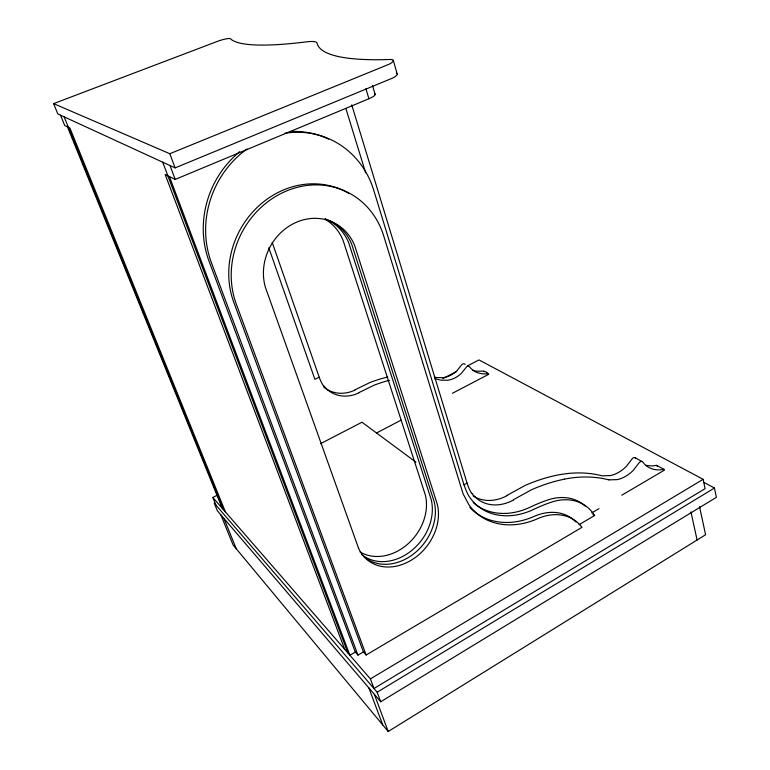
<?xml version="1.0" encoding="UTF-8"?>
<svg xmlns="http://www.w3.org/2000/svg" width="770" height="770" viewBox="0 0 770 770"><rect width="100%" height="100%" fill="white"/><g stroke="black" fill="none" stroke-linecap="round" stroke-linejoin="round"><path stroke-width="1.16" d="M220.836 514.841L233.127 544.996L388.205 731.5L705.58 534.746L699.545 506.679M380.717 701.759L377.165 692.211L214.224 503.128L217.323 510.731L380.717 701.759L716.379 497.333L714.444 488.045L703.867 482.376M377.165 692.211L714.444 488.045M370.409 678.899L703.125 479.325L705.099 488.652L373.979 688.505L370.409 678.899L212.838 497.468L217.092 495.274M239.73 151.671A92.439 84.402 -66.4 0 0 209.026 261.146L355.278 652.065L357.983 655.126L364.172 651.478M579.078 524.678L594.604 515.525L592.852 514.399M366.135 655.01L581.976 527.335A55.094 41.041 -55.6 0 0 536.045 519.384A83.487 65.219 -59.2 0 1 491.501 521.819A75.412 58.866 -58.8 0 1 468.882 504.754L463.107 493.859L383.71 235.899A84.767 76.105 -62.2 0 0 283.678 192.202A84.767 76.105 -62.2 0 0 236.265 303.986L366.135 655.01L363.392 651.93L233.791 302.292A84.334 75.835 -62.2 0 1 257.844 206.755A84.334 75.835 -62.2 0 1 349.166 193.655M355.971 651.661L349.869 655.251L169.439 176.6M591.745 512.897L598.973 508.643M621.785 495.216L664.318 470.181L663.923 469.325L656.541 465.35L652.075 465.975L646.097 465.369M513.426 499.711L531.512 489.758A172.653 124.836 -54 0 1 564.458 479.161M507.093 495.322L525.073 485.475A171.267 124.413 -53.9 0 1 557.827 475.013A145.443 106.51 -54.6 0 1 602.121 475.841L610.408 475.571A32.292 24.226 -61.3 0 0 626.366 466.322L632.314 458.631A3.157 2.329 -61.2 0 1 634.913 457.669L642.247 461.634A3.436 2.531 -61.2 0 1 642.988 462.26C647.58 468.94 656.396 471.048 663.923 469.325M463.954 484.84L467.063 483.117L351.736 104.864M376.626 432.942L401.103 420.141M452.385 393.306L488.623 374.345C484.879 368.464 477.718 373.075 472.568 370.043M442.798 378.628L456.639 371.477M467.284 365.971L478.998 359.927L703.125 479.325M320.445 443.722L361.996 422.23L415.877 462.115M359.061 392.556L374.21 385.154A138.562 111.756 -52.3 0 1 389.428 380.322M355.057 389.774L370.12 382.44A137.676 111.342 -52.2 0 1 387.801 377.04M272.176 242.367L319.204 377.213L314.892 379.321L268.797 247.815M344.729 649.331L165.165 174.511L175.204 179.41L368.917 98.752A12.002 2.724 -17.1 0 0 374.932 93.863M53.621 103.623L169.814 153.721L388.927 64.314A15.775 3.253 -16.9 0 0 389.697 59.483L381.766 59.704A335.98 57.48 -14.9 0 1 317.048 43.149A36.527 6.449 -17.7 0 0 306.219 41.878A273.36 40.666 -16.2 0 1 231.799 39.867L230.509 38.741A11.714 1.79 -18.1 0 0 218.882 40.82L53.621 103.623L57.837 113.96L175.108 167.889L392.864 77.982A15.708 3.407 -16.9 0 0 396.367 73.275M608.983 479.864L617.29 479.614A32.561 24.313 -61.3 0 0 633.344 470.268L639.331 462.51A3.186 2.339 -61.2 0 1 641.949 461.528L642.247 461.634M488.247 373.623C481.491 374.73 473.935 372.632 469.642 366.972A2.762 2.262 -61.1 0 0 468.969 366.424L468.709 366.328A2.551 2.089 -61.1 0 0 466.456 367.03L461.528 373.19A26.074 21.618 -61.2 0 1 447.89 380.255L440.671 380.139A117.589 95.49 -53 0 0 434.569 378.638M486.775 373.344L488.623 374.345M483.627 371.101L484.003 371.823M656.81 465.446L657.205 466.302M212.838 497.468L215.966 505.149M64.141 116.857L223.454 509.701M67.471 126.877L222.27 508.335M60.512 115.192L64.718 125.529L69.926 128.07L225.466 512.021M223.964 518.489L236.284 548.798M162.701 162.181L347.944 653.047M170.006 165.54L175.204 179.41M357.983 655.126L211.403 262.657A92.91 84.719 -66.3 0 1 246.987 149.014M169.814 153.721L175.108 167.889M368.888 687.928L382.709 724.888M374.345 694.319L388.205 731.5M345.903 108.57L365.644 172.817M365.914 88.675L368.917 98.752M372.555 85.624L375.183 94.537M393.287 60.349L397.166 73.901M690.94 511.915L697.091 540.011M471.779 493.609A59.223 46.344 -58.5 0 1 467.063 483.117M469.835 507.411A75.075 58.732 -58.8 0 0 488.267 519.413A83.121 65.065 -59.2 0 0 532.686 517.036A54.863 40.964 -55.6 0 1 575.95 522.002M364.345 557.037A46.835 37.605 -51.7 0 0 413.99 553.62A46.835 37.605 -51.7 0 0 434.242 501.934L351.823 244.6A51.195 46.017 -62.2 0 0 325.421 219.18M465.099 364.47A2.743 2.252 -61.1 0 0 464.425 363.931L464.166 363.825A2.541 2.089 -61.1 0 0 461.923 364.528L457.024 370.649A25.911 21.531 -61.2 0 1 443.453 377.656L436.263 377.531A116.828 95.124 -53 0 0 434.251 376.992M355.134 390.015A34.948 30.213 -56.8 0 1 323.814 387.098M323.487 385.905A46.96 40.406 -57.7 0 1 319.184 377.194M359.138 392.796A35.189 30.348 -56.8 0 1 323.669 385.741M564.458 479.123A146.627 106.876 -54.6 0 1 608.964 479.893M513.494 500.009A44.41 34.862 -57.9 0 1 472.01 493.397M507.17 495.61A44.034 34.698 -57.9 0 1 473.04 495.793M635.221 457.775A3.407 2.522 -61.2 0 1 635.953 458.4M325.267 218.95A50.936 45.854 -62.2 0 1 348.877 243.272L431.19 499.557A46.614 37.509 -51.7 0 1 411.045 551.022A46.614 37.509 -51.7 0 1 361.553 554.362M324.901 219.103A50.445 45.526 -62.2 0 1 343.218 240.712L425.329 494.994A46.2 37.316 -51.6 0 1 407.609 544.188A46.2 37.316 -51.6 0 1 360.052 551.946M585.133 506.054A57.192 42.716 -56.3 0 0 548.048 499.884A160.747 115.933 -53.9 0 0 530.491 507.026A74.584 58.53 -59.1 0 1 486.852 510.616A66.547 52.187 -58.7 0 1 473.242 502.541M594.604 515.525A57.432 42.802 -56.3 0 0 551.435 502.136A161.411 116.135 -53.9 0 0 533.831 509.316A74.911 58.664 -59.1 0 1 490.067 512.974A66.846 52.312 -58.7 0 1 468.401 495.293A100.783 78.27 -60.1 0 1 463.338 482.713L373.748 190.257A92.91 84.719 -66.3 0 0 284.813 133.268M289.761 131.612A92.439 84.402 -66.4 0 1 328.549 139.11M358.531 548.182L265.352 287.172A51.455 46.181 -62.2 0 1 295.314 222.742A51.455 46.181 -62.2 0 1 354.806 245.957L437.322 504.34A47.047 37.701 -51.7 0 1 409.736 561.089A47.047 37.701 -51.7 0 1 358.531 548.182"/></g></svg>
